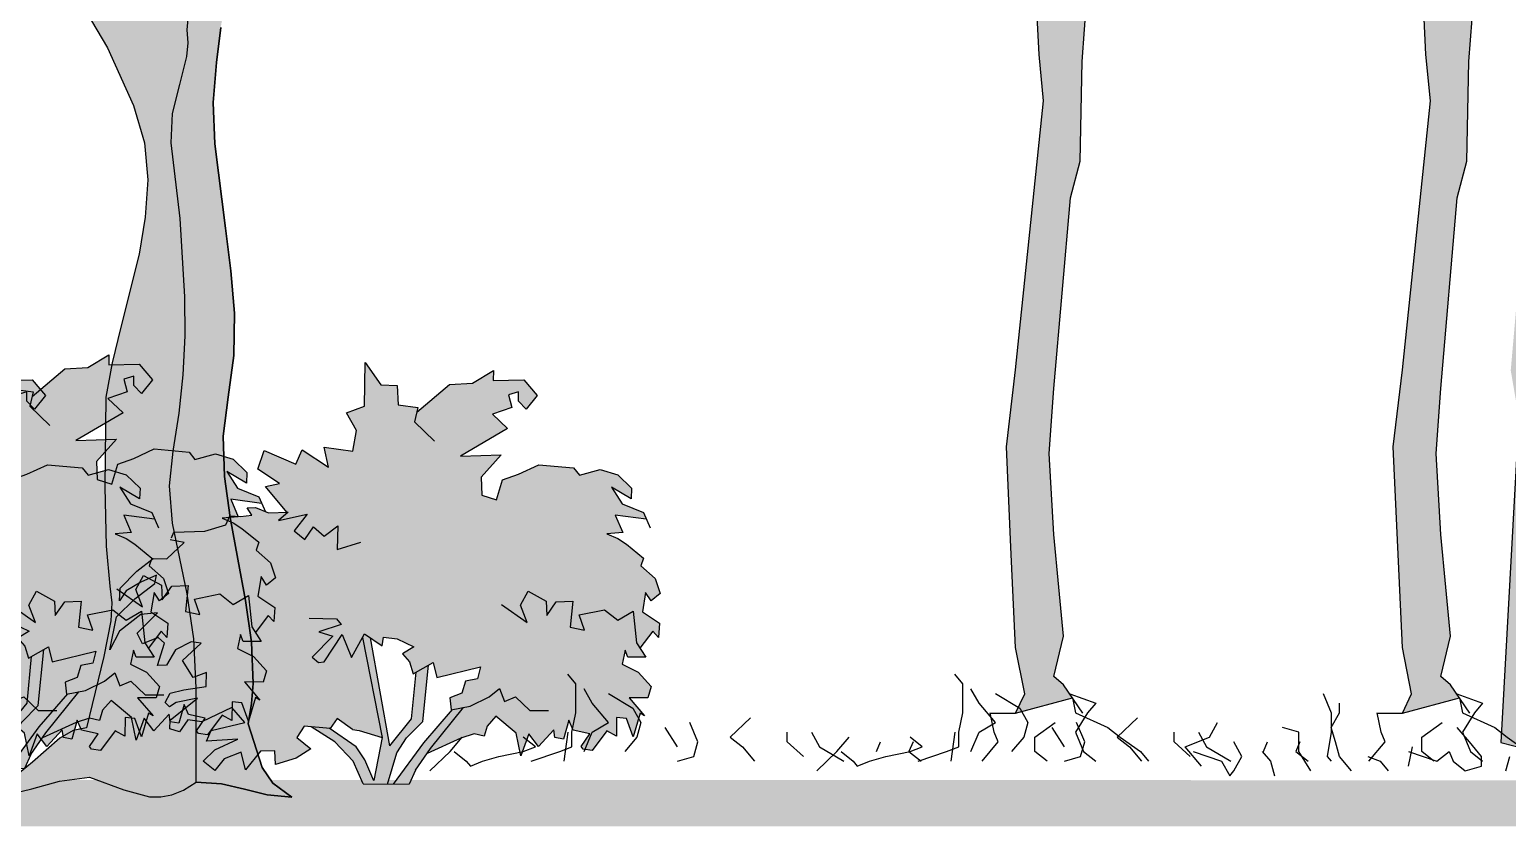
# Model space of a CAD drawing. Header units: millimetres. Extents: x 2403 to 72627, y 1744 to 50777.
# Drawn here: x 38602 to 50455, y 27714 to 34108 of the extents above; entities that cross this region are included whole.
import ezdxf

# ---------------------------------------------------------------- set-up
doc = ezdxf.new("R2010")
doc.units = ezdxf.units.MM
doc.layers.add('dwgmodels.com', color=250, linetype='Continuous')

# ---------------------------------------------------------------- blocks, each defined once
blk = doc.blocks.new('Tree_front_3')
h = blk.add_hatch(color=256)
h.dxf.hatch_style = 1
h.set_gradient(color1=(51, 51, 51), one_color=1, tint=1, name='CYLINDER')
h.paths.add_polyline_path([(0.40725, 0.11867), (0.40035, 0.12891), (0.39692, 0.13179), (0.40448, 0.19512), (0.40276, 0.2124), (0.40689, 0.24196), (0.40518, 0.27076), (0.40689, 0.2938), (0.4086, 0.31252), (0.41203, 0.32548), (0.40689, 0.34996), (0.4086, 0.373), (0.4086, 0.39604), (0.41032, 0.42484), (0.4206, 0.44068), (0.42918, 0.45508), (0.43432, 0.46804), (0.43998, 0.47792), (0.43775, 0.47956), (0.42416, 0.47813), (0.41772, 0.45377), (0.41446, 0.46609), (0.41446, 0.44145), (0.40957, 0.44008), (0.40794, 0.42365), (0.39979, 0.42092), (0.39979, 0.43187), (0.40305, 0.45377), (0.40468, 0.46335), (0.40794, 0.48252), (0.4112, 0.4921), (0.41283, 0.50579), (0.41467, 0.53355), (0.41446, 0.53454), (0.4112, 0.55508), (0.42424, 0.59067), (0.416, 0.57266), (0.41772, 0.58109), (0.41446, 0.60299), (0.40468, 0.61257), (0.40468, 0.60299), (0.40305, 0.57835), (0.40468, 0.56192), (0.3949, 0.5674), (0.39164, 0.55918), (0.38512, 0.5496), (0.38838, 0.53317), (0.3949, 0.51675), (0.3949, 0.50169), (0.39327, 0.48937), (0.38838, 0.50169), (0.38186, 0.52907), (0.38023, 0.54413), (0.37535, 0.55371), (0.37209, 0.54139), (0.37535, 0.53317), (0.38186, 0.52633), (0.37861, 0.51811), (0.38023, 0.4921), (0.38186, 0.47978), (0.38838, 0.45788), (0.39191, 0.44601), (0.39863, 0.45729), (0.39816, 0.45514), (0.39327, 0.44419), (0.39001, 0.42776), (0.39164, 0.42092), (0.38838, 0.42365), (0.38838, 0.42502), (0.38241, 0.43004), (0.37861, 0.42365), (0.38349, 0.41407), (0.39001, 0.38532), (0.39164, 0.35247), (0.39327, 0.33604), (0.39327, 0.30044), (0.39001, 0.27306), (0.39164, 0.23747), (0.38331, 0.1421), (0.38612, 0.1257), (0.37974, 0.0101), (0.39756, 0.00558), (0.40405, 0.07176)])
h = blk.add_hatch(color=256)
h.dxf.hatch_style = 1
h.set_gradient(color1=(51, 51, 51), one_color=1, tint=1, name='CYLINDER')
h.paths.add_polyline_path([(0.2306, 0.21632), (0.2313, 0.25164), (0.23301, 0.27468), (0.23301, 0.29772), (0.23473, 0.32652), (0.24501, 0.34236), (0.25358, 0.35676), (0.25873, 0.36972), (0.26439, 0.37959), (0.26216, 0.38124), (0.24857, 0.37981), (0.24213, 0.35545), (0.23887, 0.36777), (0.23724, 0.3883), (0.24539, 0.40473), (0.23887, 0.43622), (0.23561, 0.45675), (0.24865, 0.49235), (0.24041, 0.47434), (0.24213, 0.48276), (0.24005, 0.49676), (0.22438, 0.36518), (0.22257, 0.35682), (0.21768, 0.34587), (0.21442, 0.32944), (0.21605, 0.32259), (0.21279, 0.32533), (0.21279, 0.3267), (0.20953, 0.32944), (0.20682, 0.33172), (0.20301, 0.32533), (0.2079, 0.31575), (0.21442, 0.287), (0.21605, 0.25414), (0.21768, 0.23772), (0.20771, 0.14234), (0.20446, 0.11496), (0.20609, 0.07937), (0.20771, 0.04378), (0.21097, 0.02735), (0.20771, 0.0205), (0.22793, 0.02593), (0.22476, 0.03058), (0.22133, 0.03346), (0.22476, 0.04786), (0.22305, 0.06514), (0.22133, 0.08386), (0.21962, 0.11266), (0.22133, 0.1357), (0.22717, 0.20336)])
for p, q in [((0.21605, 0.25414), (0.21442, 0.287)), ((0.2313, 0.25164), (0.23301, 0.27468)), ((0.21768, 0.23772), (0.21605, 0.25414)), ((0.2306, 0.21632), (0.2313, 0.25164)), ((0.20771, 0.14234), (0.21768, 0.23772)), ((0.22717, 0.20336), (0.2306, 0.21632)), ((0.22133, 0.1357), (0.22717, 0.20336)), ((0.20446, 0.11496), (0.20771, 0.14234)), ((0.21962, 0.11266), (0.22133, 0.1357)), ((0.38612, 0.1257), (0.37974, 0.0101)), ((0.20609, 0.07937), (0.20446, 0.11496)), ((0.22133, 0.08386), (0.21962, 0.11266)), ((0.22305, 0.06514), (0.22133, 0.08386)), ((0.20771, 0.04378), (0.20609, 0.07937)), ((0.22476, 0.04786), (0.22305, 0.06514)), ((0.22133, 0.03346), (0.22476, 0.04786)), ((0.21097, 0.02735), (0.20771, 0.04378)), ((0.05184, 0.03086), (0.04896, 0.03429)), ((0.22476, 0.03058), (0.22133, 0.03346)), ((0.05184, 0.02057), (0.05184, 0.03086)), ((0.0576, 0.024), (0.05472, 0.02914)), ((0.06336, 0.02743), (0.072, 0.02229)), ((0.20771, 0.0205), (0.21097, 0.02735)), ((0.23162, 0.0205), (0.22476, 0.03058)), ((0.22697, 0.0273), (0.23616, 0.024)), ((0.31679, 0.02743), (0.31967, 0.02057)), ((0.06336, 0.01714), (0.0576, 0.024)), ((0.072, 0.02229), (0.07488, 0.01714)), ((0.20771, 0.0205), (0.22791, 0.02592)), ((0.22791, 0.02592), (0.22896, 0.02057)), ((0.23616, 0.024), (0.23328, 0.02057)), ((0.32255, 0.02057), (0.32255, 0.024)), ((0.0504, 0.01371), (0.05184, 0.02057)), ((0.0576, 0.01371), (0.06336, 0.01714)), ((0.07488, 0.01714), (0.07344, 0.012)), ((0.09504, 0.01029), (0.09216, 0.01714)), ((0.11376, 0.01886), (0.10656, 0.012)), ((0.20016, 0.01371), (0.19872, 0.02057)), ((0.19891, 0.0205), (0.20771, 0.0205)), ((0.21456, 0.012), (0.22176, 0.01714)), ((0.22896, 0.02057), (0.24048, 0.01543)), ((0.23328, 0.02057), (0.22896, 0.01371)), ((0.27648, 0.012), (0.27936, 0.01714)), ((0.31967, 0.01543), (0.32255, 0.02057)), ((0.31967, 0.02057), (0.31967, 0.01371)), ((0.0072, 0.00686), (0.01152, 0.012)), ((0.03744, 0.00857), (0.03312, 0.012)), ((0.04896, 0.01371), (0.04752, 0.00343)), ((0.0504, 0.00857), (0.0504, 0.01371)), ((0.05472, 0.00686), (0.0576, 0.01371)), ((0.07344, 0.012), (0.06912, 0.00686)), ((0.08784, 0.00857), (0.08352, 0.01543)), ((0.10656, 0.012), (0.11088, 0.00857)), ((0.12672, 0.01029), (0.12672, 0.01371)), ((0.13536, 0.01371), (0.13824, 0.00857)), ((0.2016, 0.01029), (0.20016, 0.01371)), ((0.21456, 0.00686), (0.21456, 0.012)), ((0.22896, 0.01371), (0.23184, 0.00686)), ((0.24048, 0.01543), (0.2448, 0.012)), ((0.2448, 0.012), (0.252, 0.00686)), ((0.26784, 0.00857), (0.27648, 0.012)), ((0.30816, 0.01371), (0.3024, 0.01543)), ((0.30816, 0.00686), (0.30816, 0.01371)), ((0.31967, 0.01371), (0.31824, 0.00514)), ((0.32111, 0.01029), (0.31967, 0.01543)), ((0.36575, 0.01371), (0.36431, 0.01543)), ((0.36863, 0.01029), (0.36575, 0.01371)), ((0, 0), (0.0072, 0.00686)), ((0.00864, 0.00686), (0.01296, 0.00343)), ((0.02448, 0.00514), (0.03312, 0.00686)), ((0.03312, 0.00686), (0.03744, 0.00857)), ((0.036, 0.00343), (0.04608, 0.00686)), ((0.04608, 0.00686), (0.0504, 0.00857)), ((0.0936, 0.00514), (0.09504, 0.01029)), ((0.11088, 0.00857), (0.1152, 0.00343)), ((0.13248, 0.00514), (0.12672, 0.01029)), ((0.13824, 0.00857), (0.14688, 0.00343)), ((0.1584, 0.00686), (0.15984, 0.01029)), ((0.17136, 0.01029), (0.16992, 0.00686)), ((0.16992, 0.00686), (0.17424, 0.00343)), ((0.19584, 0.00343), (0.2016, 0.01029)), ((0.21888, 0.00343), (0.21456, 0.00686)), ((0.23184, 0.00686), (0.23616, 0.00343)), ((0.252, 0.00686), (0.25488, 0.00343)), ((0.2736, 0.00171), (0.26784, 0.00857)), ((0.27072, 0.00686), (0.2808, 0.00343)), ((0.288, 0.00514), (0.28512, 0.01029)), ((0.2952, 0.00686), (0.29808, 0.00343)), ((0.31248, 0), (0.30816, 0.00686)), ((0.32255, 0.00514), (0.32111, 0.01029)), ((0.34703, 0.00171), (0.34847, 0.00857)), ((0.34703, 0.00686), (0.35711, 0.00343)), ((0.35711, 0.00343), (0.36143, 0.00686)), ((0.36143, 0.00686), (0.36287, 0.00343)), ((0.37295, 0.00514), (0.36863, 0.01029)), ((0.37974, 0.0101), (0.39756, 0.00558)), ((0.01296, 0.00343), (0.0144, 0.00171)), ((0.0144, 0.00171), (0.01872, 0.00343)), ((0.01872, 0.00343), (0.02448, 0.00514)), ((0.08784, 0.00343), (0.0936, 0.00514)), ((0.23616, 0.00343), (0.23616, 0.00343)), ((0.2808, 0.00343), (0.28368, -0.00171)), ((0.28368, -0.00171), (0.28512, 0)), ((0.28512, 0), (0.288, 0.00514)), ((0.29808, 0.00343), (0.29952, -0.00171)), ((0.31824, 0.00514), (0.31967, 0.00343)), ((0.32687, 0), (0.32255, 0.00514)), ((0.33263, 0.00514), (0.33695, 0.00343)), ((0.33695, 0.00343), (0.33983, 0)), ((0.36287, 0.00343), (0.36719, 0)), ((0.36719, 0), (0.37295, 0.00171)), ((0.37295, 0.00171), (0.37295, 0.00514)), ((0.38159, 0), (0.38303, 0.00514))]:
    blk.add_line(p, q)
blk = doc.blocks.new('K15-1')
h = blk.add_hatch(color=256)
h.dxf.hatch_style = 1
h.set_gradient(color1=(127, 95, 63), one_color=1, tint=1, name='INVHEMISPHERICAL')
h.paths.add_polyline_path([(100.2, 1003.8), (97.8, 1067.4), (102.6, 1129.2), (109.2, 1182.6), (118.2, 1231.2), (127.8, 1254), (142.8, 1274.4), (164.4, 1293.6), (193.2, 1310.4), (292.8, 1353.6), (351.6, 1372.2), (377.4, 1377), (399, 1377), (425.4, 1374.6), (437.4, 1375.8), (449.4, 1379.4), (480.6, 1396.8), (529.8, 1431.6), (513.6, 1444.8), (481.2, 1419.6), (445.2, 1398), (430.2, 1393.2), (420.6, 1395.6), (417, 1405.8), (422.4, 1426.2), (454.8, 1446), (492, 1464), (477, 1479), (460.8, 1468.2), (438.6, 1456.8), (415.8, 1443), (396.6, 1423.2), (387, 1410.6), (364.2, 1397.4), (288.6, 1366.2), (192, 1328.4), (95.4, 1281), (82.8, 1263), (69.6, 1233.6), (60, 1202.4), (57.6, 1179), (59.4, 1159.2), (57, 1138.2), (46.2, 1095), (35.4, 1050.6), (33, 1005.6), (46.8, 889.2), (54, 768.6), (54.6, 708.6), (51.6, 648.6), (45.6, 589.8), (36, 531.6), (30.6, 478.2), (35.4, 420.6), (57.6, 312), (67.8, 243), (71.4, 167.4), (71.4, 22.2), (110.4, 19.8), (145.8, 11.4), (180.6, 3), (218.4, -0.6), (189.6, 21), (172.8, 45), (151.2, 112.2), (156.6, 143.4), (159, 174), (156.6, 237.6), (147.6, 301.8), (135.6, 365.4), (123.6, 429.6), (115.2, 492.6), (112.8, 554.4), (120.6, 614.4), (129.6, 678.6), (130.2, 743.4), (124.8, 808.8), (116.4, 874.2)])
h.paths.add_polyline_path([(108, 1404), (133.2, 1436.4), (154.8, 1471.8), (180, 1505.4), (196.2, 1519.8), (216, 1531.2), (234, 1540.8), (252, 1553.4), (291, 1582.8), (333, 1605.6), (355.2, 1610.4), (377.4, 1608), (361.8, 1628.4), (358.2, 1650.6), (364.2, 1674.6), (375.6, 1699.2), (408, 1751.4), (423.6, 1776.6), (433.2, 1801.2), (436.8, 1827.6), (444.6, 1854), (463.8, 1906.8), (469.2, 1933.2), (467.4, 1959.6), (456, 1986), (445.8, 1999.2), (431.4, 2012.4), (445.8, 1990.8), (451.8, 1965.6), (451.2, 1937.4), (445.2, 1908), (425.4, 1849.2), (404.4, 1800.6), (368.4, 1734), (344.4, 1698.6), (316.2, 1663.8), (286.2, 1631.4), (253.8, 1602.6), (220.2, 1578.6), (185.4, 1561.8), (135, 1536), (107.4, 1521.6), (85.2, 1515.6), (92.4, 1563.6), (110.4, 1621.8), (163.2, 1744.8), (145.8, 1761.6), (141, 1762.2), (136.2, 1758), (123, 1731), (121.7, 1729.4), (85.8, 1667.4), (55.2, 1597.2), (31.2, 1538.4), (21.6, 1519.8), (13.8, 1510.2), (-11.4, 1519.2), (-34.8, 1534.8), (-57, 1555.8), (-78, 1580.4), (-119.4, 1634.4), (-160.1, 1682.6), (-210.6, 1693.8), (-278.4, 1696.2), (-307.8, 1693.8), (-331.2, 1688.4), (-309.6, 1691.4), (-285.6, 1687.8), (-259.2, 1679.4), (-233.4, 1666.8), (-187.2, 1634.4), (-170.4, 1617), (-159.6, 1599.6), (-150.6, 1586.4), (-138, 1573.2), (-103.8, 1549.2), (-70.2, 1524.6), (-57, 1512), (-48.6, 1498.2), (-1.2, 1406.4), (-6.6, 1313.4), (-9, 1265.4), (-7.2, 1218.6), (-42, 1234.8), (-73.8, 1257), (-102.6, 1284), (-131.4, 1314.6), (-191.4, 1380.6), (-226.2, 1413), (-262.5, 1440.2), (-257.6, 1433.1), (-256.8, 1432.2), (-250.8, 1417.8), (-245.7, 1403.8), (-236, 1384), (-172.2, 1314), (-114, 1234.8), (-64.8, 1151.4), (-24.6, 1062.6), (-7.8, 1005.6), (-3, 948.6), (-6.6, 891), (-16.2, 834), (-44.4, 721.8), (-57.6, 667.2), (-67.2, 614.4), (-69, 476.4), (-66.6, 385.2), (-61.2, 324), (-58.2, 298.2), (-59.4, 270.6), (-70.2, 215.4), (-97.2, 106.2), (-117.6, 102), (-138, 90), (-180, 53.4), (-223.8, 17.4), (-255.8, 1), (-223.8, 1.8), (-181.2, 12), (-138.6, 24), (-92.4, 30), (-39.6, 10.8), (0, 0), (17.4, 0), (34.2, 3), (52.2, 10.2), (71.4, 22.2), (71.4, 167.4), (67.8, 243), (57.6, 312), (35.4, 420.6), (30.6, 478.2), (36, 531.6), (45.6, 589.8), (51.6, 648.6), (54.6, 708.6), (54, 768.6), (46.8, 889.2), (33, 1005.6), (35.4, 1050.6), (46.2, 1095), (57, 1138.2), (59.4, 1159.2), (57.6, 1179), (60, 1202.4), (69.6, 1233.6), (82.8, 1263), (95.4, 1281), (192, 1328.4), (288.6, 1366.2), (364.2, 1397.4), (387, 1410.6), (396.6, 1423.2), (327.6, 1394.4), (255, 1366.8), (112.2, 1315.8), (115.8, 1329.6), (115.8, 1341.6), (109.8, 1362), (104.4, 1380.6)])
h.paths.add_polyline_path([(669, 2031), (717, 2037), (766.8, 2038.2), (865.9, 2038.8), (864.1, 2042.3), (854.4, 2057.4), (766.2, 2058.6), (718.8, 2056.8), (669.6, 2050.8), (741.6, 2119.2), (783.6, 2153.4), (821.6, 2176.6), (816.7, 2181.9), (805.2, 2193), (747, 2148), (695.4, 2101.8), (642, 2061), (611.4, 2044.8), (577.2, 2031.6), (568.2, 2045.4), (565.2, 2058), (567, 2071.2), (573, 2083.8), (591.6, 2112.6), (612, 2146.8), (616.8, 2175), (630.6, 2199.6), (651.6, 2222.4), (676.2, 2242.2), (732.6, 2275.8), (783.6, 2299.8), (777.7, 2311.9), (774, 2317.8), (773.5, 2320.6), (772.8, 2322), (767.4, 2346), (751.2, 2342.4), (744, 2333.4), (737.4, 2321.4), (725.4, 2308.8), (661.2, 2272.2), (624.6, 2250), (600.6, 2227.8), (589.2, 2233.8), (586.2, 2247.6), (591, 2268), (600.6, 2291.4), (625.8, 2338.2), (645, 2367), (741, 2487.6), (828.7, 2603.4), (819, 2601), (816.4, 2602.2), (813.6, 2602.2), (805.2, 2608.8), (798, 2617.8), (723.6, 2512.2), (663, 2430.6), (616.2, 2374.2), (610.2, 2431.2), (620.4, 2495.4), (608.2, 2485.6), (603, 2481), (592.5, 2473), (574.8, 2458.8), (576, 2374.2), (572.4, 2334.6), (562.2, 2293.2), (547.2, 2220), (544.2, 2178), (546.6, 2143.2), (521.4, 2076.6), (508.2, 2040.6), (492.6, 2004.6), (472.8, 2062.8), (466.8, 2095.2), (469.8, 2120.4), (461.4, 2199), (461.4, 2280), (486, 2344.2), (495.6, 2377.8), (499.8, 2411.4), (497.5, 2410.8), (478.8, 2404.2), (467.1, 2402.5), (460.2, 2400.6), (457.2, 2369.4), (450, 2341.2), (431.4, 2281.8), (427.8, 2246.4), (428.4, 2207.4), (428.4, 2169), (420, 2135.4), (375.6, 2188.8), (334.8, 2251.8), (298.8, 2319), (267.6, 2385), (265.2, 2355.6), (264.3, 2351.5), (263.4, 2340.6), (260.3, 2329.7), (276.6, 2308.2), (300, 2268), (357.6, 2161.2), (431.4, 2012.4), (445.8, 1999.2), (456, 1986), (467.4, 1959.6), (469.2, 1933.2), (463.8, 1906.8), (444.6, 1854), (436.8, 1827.6), (433.2, 1801.2), (423.6, 1776.6), (408, 1751.4), (375.6, 1699.2), (364.2, 1674.6), (358.2, 1650.6), (361.8, 1628.4), (377.4, 1608), (415.2, 1600.2), (454.2, 1579.8), (488.4, 1552.2), (511.5, 1524.3), (530.5, 1540.4), (541.8, 1550.4), (496.2, 1587.6), (468, 1605.6), (439.2, 1619.4), (465, 1616.4), (490.2, 1616.4), (539.4, 1623), (587.4, 1632), (634.2, 1634.4), (635.9, 1636.1), (643.2, 1644), (651, 1650.4), (662.4, 1661.4), (633, 1665), (603.6, 1663.8), (543.6, 1654.8), (512.4, 1650), (478.8, 1648.2), (443.4, 1650.6), (404.4, 1658.4), (405.6, 1680.6), (414, 1705.2), (435, 1746.6), (476.4, 1810.8), (523.8, 1862.4), (603, 1865.4), (643.8, 1856.4), (666, 1845), (688.8, 1827.6), (711, 1806), (727.2, 1782.6), (738, 1755.6), (742.8, 1723.8), (770.4, 1743), (735, 1816.2), (733.2, 1825.8), (728.4, 1833), (715.2, 1845), (707.4, 1857), (709.2, 1864.8), (715.8, 1873.8), (748.2, 1878.6), (781.2, 1888.8), (815.4, 1899), (852, 1903.8), (844.6, 1916.6), (837, 1929), (835.6, 1932.3), (829.2, 1943.4), (769.2, 1932.6), (723, 1919.4), (692.4, 1914.6), (651, 1912.8), (516, 1920), (530.4, 1945.2), (546.6, 1966.2), (582.6, 1998), (603, 2010), (624, 2019)])
h.paths.add_polyline_path([(-307.2, 1877.4), (-325.2, 1916.4), (-334.2, 1947), (-333.6, 1972.2), (-324, 1995), (-307.2, 2017.8), (-283.2, 2044.2), (-288.6, 2064.3), (-289.8, 2067.6), (-291.8, 2076.3), (-292.2, 2077.8), (-348, 2020.8), (-360.6, 2002.8), (-366.6, 1986.6), (-364.2, 1947.6), (-359.4, 1875.6), (-390, 1878.6), (-421.2, 1887), (-483.6, 1912.2), (-545.4, 1937.4), (-576, 1945.8), (-606.6, 1948.8), (-608.3, 1948.2), (-609.6, 1946.4), (-626.4, 1942.8), (-635.4, 1942.7), (-639.6, 1942.2), (-691.2, 1941), (-690.8, 1941), (-673.2, 1940.4), (-660.8, 1938.7), (-635.4, 1936.8), (-619.7, 1933.1), (-607.2, 1931.4), (-598.8, 1928.2), (-594.6, 1927.2), (-590.2, 1924.9), (-579, 1920.6), (-570.4, 1914.5), (-569.1, 1913.9), (-567, 1910.9), (-562.3, 1905), (-560.4, 1896.6), (-530.4, 1892.4), (-491.4, 1880.4), (-446.4, 1862.4), (-401.4, 1840.2), (-358.8, 1815.6), (-323.4, 1789.2), (-299.4, 1763.4), (-292.8, 1751.4), (-290.4, 1739.4), (-292.2, 1731), (-300.6, 1722.6), (-332.4, 1708.8), (-378.6, 1697.4), (-432, 1689), (-534.6, 1678.2), (-584.4, 1675.8), (-583.6, 1674.8), (-569.4, 1658.4), (-449.4, 1666.2), (-331.2, 1688.4), (-307.8, 1693.8), (-278.4, 1696.2), (-210.6, 1693.8), (-160.1, 1682.6), (-161.4, 1684.2), (-141.6, 1678.2), (-127.9, 1669.6), (-125.8, 1668.5), (-124.6, 1666.9), (-113.4, 1653.6), (-133.2, 1681.8), (-150.6, 1708.2), (-153.6, 1730.4), (-148.2, 1755), (-130.8, 1800), (-113.4, 1828.8), (-87.6, 1857), (-21, 1915.8), (14.4, 1947.6), (46.8, 1981.2), (73.2, 2017.2), (83.4, 2036.4), (90.6, 2056.8), (81, 2055), (75.6, 2052.6), (57.6, 2038.8), (39.6, 2020.2), (35, 2015.2), (25.2, 2004), (20.3, 1999.4), (9, 1987.2), (6.6, 1986.5), (4.8, 1984.8), (-7.2, 1966.8), (-27, 1944.6), (-76.8, 1897.8), (-128.4, 1857), (-150.6, 1843.2), (-168, 1834.8), (-180.6, 1863), (-192, 1900.2), (-196.8, 1936.8), (-195.6, 1952.4), (-191.4, 1963.8), (-196, 1967.9), (-196.2, 1968), (-202.2, 1973.4), (-207.6, 1978.2), (-223.9, 1990.2), (-225.6, 1991.2), (-231, 1956), (-236.4, 1934.4), (-234, 1918.2), (-226.2, 1893), (-184.8, 1796.4), (-196.2, 1742.4), (-202.8, 1728.6), (-209.4, 1723.2), (-216, 1725), (-223.8, 1732.2), (-239.4, 1762.8)])
h.paths.add_polyline_path([(207.7, 1840.3), (226.2, 1879.8), (240, 1911.1), (248.4, 1930.2), (262.2, 1969.8), (271.8, 2032.8), (276.6, 2101.2), (274.2, 2169.6), (269.4, 2202), (262.2, 2232), (250.2, 2250.6), (245.4, 2265), (244.2, 2310.6), (241.6, 2311.1), (232.8, 2309.4), (207, 2323.7), (199.8, 2296.8), (230.7, 2276.5), (234.6, 2274), (229.4, 2270.1), (228.6, 2268.9), (223.5, 2267.5), (220.2, 2266.2), (217.8, 2265.9), (216.6, 2265.6), (210.4, 2265.1), (193.4, 2263.3), (213, 2251.2), (227.4, 2235), (237.6, 2215.2), (243.6, 2193), (249.6, 2146.2), (252.1, 2098.1), (251.9, 2098.6), (248.4, 2052), (239.4, 2005.2), (227.4, 1960.8), (212.4, 1921.2), (195.6, 1887.6), (176.4, 1862.4), (157.2, 1846.2), (137.4, 1840.8), (127.8, 1877.4), (124.8, 1926.6), (131.4, 1973.4), (138, 1990.8), (148.2, 2001.6), (140.3, 2012.4), (124.1, 2032.1), (111.6, 2017.2), (102, 2000.4), (91.8, 1962.6), (90.6, 1921.8), (94.8, 1879.2), (112.8, 1797), (120, 1761.6), (122.9, 1731.5), (123.8, 1732.6), (136.2, 1758), (141, 1762.2), (145.8, 1761.6), (162.6, 1745.4)])
at = {"linetype": 'Continuous'}
for points in [[(151.2, 112.2), (156.6, 143.4), (159, 174), (156.6, 237.6), (147.6, 301.8), (135.6, 365.4), (123.6, 429.6), (115.2, 492.6), (112.8, 554.4), (120.6, 614.4), (129.6, 678.6), (130.2, 743.4), (124.8, 808.8), (116.4, 874.2), (100.2, 1003.8), (97.8, 1067.4), (102.6, 1129.2), (109.2, 1182.6)], [(-240, 1388.4), (-172.2, 1314), (-114, 1234.8), (-64.8, 1151.4), (-24.6, 1062.6), (-7.8, 1005.6), (-3, 948.6), (-6.6, 891), (-16.2, 834), (-44.4, 721.8), (-57.6, 667.2), (-67.2, 614.4), (-69, 476.4), (-66.6, 385.2), (-61.2, 324), (-58.2, 298.2), (-59.4, 270.6), (-70.2, 215.4), (-97.2, 106.2), (-117.6, 102), (-138, 90), (-180, 53.4), (-223.8, 17.4)], [(-223.8, 1.8), (-181.2, 12), (-138.6, 24), (-92.4, 30), (-39.6, 10.8), (0, 0), (17.4, 0), (34.2, 3), (52.2, 10.2), (71.4, 22.2), (110.4, 19.8), (145.8, 11.4), (180.6, 3), (218.4, -0.6), (189.6, 21), (172.8, 45), (151.2, 112.2)], [(71.4, 22.2), (71.4, 167.4), (67.8, 243), (57.6, 312), (35.4, 420.6), (30.6, 478.2), (36, 531.6), (45.6, 589.8), (51.6, 648.6), (54.6, 708.6), (54, 768.6), (46.8, 889.2), (33, 1005.6), (35.4, 1050.6), (46.2, 1095), (57, 1138.2), (59.4, 1159.2), (57.6, 1179), (60, 1202.4)], [(109.2, 1182.6), (102.6, 1129.2), (97.8, 1067.4), (100.2, 1003.8), (116.4, 874.2), (124.8, 808.8), (130.2, 743.4), (129.6, 678.6), (120.6, 614.4), (112.8, 554.4), (115.2, 492.6), (123.6, 429.6), (135.6, 365.4), (147.6, 301.8), (156.6, 237.6), (159, 174), (156.6, 143.4), (151.2, 112.2), (172.8, 45), (189.6, 21), (218.4, -0.6), (180.6, 3), (145.8, 11.4), (110.4, 19.8), (71.4, 22.2)]]:
    blk.add_lwpolyline(points, dxfattribs=at)
blk = doc.blocks.new('Bush 2 Elev_122')
h = blk.add_hatch(color=256)
h.dxf.hatch_style = 1
h.set_gradient(color1=(0, 127, 31), one_color=1, tint=1, name='SPHERICAL')
h.paths.add_polyline_path([(472.4, 1477.1), (469.1, 1569.2), (570.8, 1681.8), (363.7, 1674.5), (603.5, 1816.1), (527.2, 1888.8), (625.2, 1921.5), (607.1, 1986.8), (657.9, 2001.4), (657.9, 1954.2), (697.9, 1914.2), (752.4, 1983.2), (684.8, 2063.1), (530.8, 2059.5), (532.1, 2109.1), (425.5, 2045), (308.1, 2038), (142.2, 1898.3), (147.5, 1922.3), (47.8, 1936), (42.4, 2033.8), (-40.3, 2036.9), (-119.3, 2150.3), (-123, 1928.1), (-212.9, 1895.7), (-162.7, 1805.7), (-181, 1699.9), (-326.3, 1721.7), (-304.5, 1620), (-438.9, 1707.3), (-470.3, 1634.1), (-631.4, 1703.6), (-664.1, 1609.1), (-553, 1536.8), (-624.1, 1522), (-516.8, 1391), (-509.1, 1391.3), (-513.8, 1387.3), (-516.8, 1391), (-609.6, 1387.6), (-674.9, 1414.4), (-717.3, 1412.3), (-693.2, 1375.6), (-751.3, 1369.4), (-805.7, 1373.1), (-825.1, 1326.5), (-931.8, 1295.1), (-1089.8, 1289.8), (-1105.1, 1250.9), (-1036.4, 1236.5), (-1125.4, 1155.1), (-1194.4, 1155.9), (-1276, 1091.6), (-1361.8, 1006.3), (-1365.1, 940.9), (-1331.6, 991.9), (-1256.1, 1035.6), (-1176.6, 1071.2), (-1186, 1029.3), (-1287.5, 951.9), (-1380.7, 860.8), (-1413.1, 692.4), (-1365.1, 788.3), (-1256.1, 871.9), (-1172.4, 879.7), (-1274.3, 777.4), (-1248.8, 723), (-1168.9, 755.6), (-1136.2, 726.6), (-1172.4, 612.9), (-1126.4, 615), (-1080.3, 693.3), (-1001.9, 733.8), (-951, 726.6), (-1045.8, 639), (-991.4, 553.2), (-923.4, 578.3), (-926, 506.1), (-1038.2, 490.5), (-1107.2, 472.4), (-1132.6, 425.1), (-1111.2, 404.1), (-1078.1, 425.1), (-969.4, 447.5), (-1108.6, 335.6), (-1109.7, 292.7), (-1060, 276.2), (-1018.6, 337.7), (-946.4, 328.3), (-794.8, 399.7), (-729.5, 323.4), (-900.2, 283.5), (-923.4, 228.9), (-765.4, 239.3), (-881.6, 186), (-940.1, 127.3), (-882, 80.1), (-834.5, 139.9), (-747.6, 174.5), (-725.8, 83.7), (-649.6, 178.2), (-577.1, 179.7), (-573.9, 110.6), (-469.3, 143.1), (-395, 191.2), (-465.1, 248.7), (-428, 305.3), (-297.3, 294.4), (-260.9, 345.2), (-182.6, 288.5), (-148.6, 283.3), (-33, 248.7), (-133.3, 754.9), (-122.9, 773.8), (-33, 712.3), (-26.7, 757.3), (42.4, 747.8), (127.7, 708.4), (69.6, 672.1), (105.2, 631.7), (124, 571), (225.7, 628.5), (243.9, 552.3), (465.4, 606.7), (450.9, 545), (389.2, 534.1), (370.9, 472.7), (310.2, 448.6), (316.5, 388.8), (379.6, 400.4), (211.9, 192.2), (194.8, 167.3), (366.7, 244.6), (433.7, 266.5), (485, 254), (499.6, 306.3), (543.6, 355.5), (647.2, 270.7), (670.2, 155.6), (710.3, 266.3), (760.2, 201.7), (837.5, 287.5), (843.4, 247.7), (886.8, 240.4), (914, 335.6), (936, 285.4), (1020.7, 266.5), (976.8, 201.7), (986.7, 189.1), (1032.2, 182.3), (1106.5, 282.2), (1154.6, 254), (1156.2, 349.2), (1205.9, 344.5), (1240.4, 252.1), (1277.9, 381.2), (1219.2, 450.1), (1314.2, 448.6), (1330.4, 507.2), (1264.5, 579.4), (1183.9, 619.7), (1199.6, 690.3), (1212.2, 655.8), (1304.1, 655), (1274.5, 701.7), (1338.8, 787.1), (1368.1, 756.2), (1373.3, 828.4), (1287.5, 884.9), (1303.2, 984.3), (1331.5, 941.4), (1376.5, 978), (1351.4, 1054.4), (1278.1, 1118.2), (1292.8, 1158.5), (1206.4, 1229.2), (1162, 1257.4), (1106.5, 1280.4), (1187.1, 1287.7), (1149.4, 1376.7), (1306.2, 1356), (1291.7, 1389.2), (1183.9, 1432.6), (1130.6, 1517.9), (1230, 1458.3), (1232.1, 1512.7), (1162.7, 1581), (1072, 1606.9), (968.4, 1578.6), (938.1, 1616.3), (762.3, 1632), (657.9, 1583.7), (578, 1554.7), (546.7, 1453.1)])
h = blk.add_hatch(color=256)
h.dxf.hatch_style = 1
h.set_gradient(color1=(127, 95, 63), one_color=1, tint=1, name='SPHERICAL')
h.paths.add_polyline_path([(211.9, 192.2), (379.6, 400.4), (323.6, 390.1), (178.7, 221.8), (24.2, 11.7), (103.3, 10.8), (136.5, 82.4)])
h.paths.add_polyline_path([(173.1, 329.9), (201.6, 614.9), (140.1, 580.1), (116.7, 343.4), (6.5, 206.4), (-92.4, 752.9), (-122.9, 773.8), (-133.3, 754.9), (-33, 248.7), (-75.6, 29.7), (-120.9, 134.2), (-164.8, 200.1), (-302, 294.8), (-392.1, 302.3), (-272.6, 225.7), (-180.5, 127.4), (-129.2, 13.3), (-5.2, 12), (42, 170.4), (91.3, 245.7)])
blk.add_line((-129.2, 13.3), (103.3, 10.8))
at = {"layer": 'dwgmodels.com', "linetype": 'Continuous'}
for p, q in [((-123, 1928.1), (-119.3, 2150.3)), ((-119.3, 2150.3), (-40.3, 2036.9)), ((425.5, 2045), (532.1, 2109.1)), ((532.1, 2109.1), (530.8, 2059.5)), ((-40.3, 2036.9), (42.4, 2033.8)), ((42.4, 2033.8), (47.8, 1936)), ((142.2, 1898.3), (308.1, 2038)), ((308.1, 2038), (425.5, 2045)), ((530.8, 2059.5), (684.8, 2063.1)), ((684.8, 2063.1), (752.4, 1983.2)), ((657.9, 2001.4), (607.1, 1986.8)), ((607.1, 1986.8), (625.2, 1921.5)), ((657.9, 1954.2), (657.9, 2001.4)), ((697.9, 1914.2), (657.9, 1954.2)), ((752.4, 1983.2), (697.9, 1914.2)), ((-212.9, 1895.7), (-123, 1928.1)), ((-162.7, 1805.7), (-212.9, 1895.7)), ((47.8, 1936), (147.5, 1922.3)), ((147.5, 1922.3), (131.3, 1848.8)), ((625.2, 1921.5), (527.2, 1888.8)), ((527.2, 1888.8), (603.5, 1816.1)), ((-181, 1699.9), (-162.7, 1805.7)), ((131.3, 1848.8), (233, 1750.8)), ((603.5, 1816.1), (363.7, 1674.5)), ((-664.1, 1609.1), (-631.4, 1703.6)), ((-631.4, 1703.6), (-470.3, 1634.1)), ((-470.3, 1634.1), (-438.9, 1707.3)), ((-438.9, 1707.3), (-304.5, 1620)), ((-304.5, 1620), (-326.3, 1721.7)), ((-326.3, 1721.7), (-181, 1699.9)), ((363.7, 1674.5), (570.8, 1681.8)), ((570.8, 1681.8), (469.1, 1569.2)), ((-553, 1536.8), (-664.1, 1609.1)), ((578, 1554.7), (657.9, 1583.7)), ((657.9, 1583.7), (762.3, 1632)), ((762.3, 1632), (938.1, 1616.3)), ((938.1, 1616.3), (968.4, 1578.6)), ((968.4, 1578.6), (1072, 1606.9)), ((1072, 1606.9), (1162.7, 1581)), ((1162.7, 1581), (1232.1, 1512.7)), ((-624.1, 1522), (-553, 1536.8)), ((-516.8, 1391), (-624.1, 1522)), ((469.1, 1569.2), (472.4, 1477.1)), ((546.7, 1453.1), (578, 1554.7)), ((1230, 1458.3), (1130.6, 1517.9)), ((1130.6, 1517.9), (1183.9, 1432.6)), ((1232.1, 1512.7), (1230, 1458.3)), ((472.4, 1477.1), (546.7, 1453.1)), ((1183.9, 1432.6), (1291.7, 1389.2)), ((-825.1, 1326.5), (-805.7, 1373.1)), ((-805.7, 1373.1), (-751.3, 1369.4)), ((-751.3, 1369.4), (-693.2, 1375.6)), ((-717.3, 1412.3), (-674.9, 1414.4)), ((-693.2, 1375.6), (-717.3, 1412.3)), ((-674.9, 1414.4), (-609.6, 1387.6)), ((-609.6, 1387.6), (-509.1, 1391.3)), ((-509.1, 1391.3), (-558.2, 1349.5)), ((-558.2, 1349.5), (-413.5, 1380.3)), ((-413.5, 1380.3), (-478.9, 1296.8)), ((1306.2, 1356), (1149.4, 1376.7)), ((1149.4, 1376.7), (1187.1, 1287.7)), ((1291.7, 1389.2), (1325.3, 1312.4)), ((-1101.3, 1260.5), (-1089.8, 1289.8)), ((-1089.8, 1289.8), (-931.8, 1295.1)), ((-931.8, 1295.1), (-825.1, 1326.5)), ((-478.9, 1296.8), (-424.4, 1253.2)), ((-424.4, 1253.2), (-381.4, 1316)), ((-381.4, 1316), (-327, 1268.9)), ((-327, 1268.9), (-257.3, 1322.2)), ((-257.3, 1322.2), (-260.9, 1202.4)), ((1187.1, 1287.7), (1106.5, 1280.4)), ((1106.5, 1280.4), (1162, 1257.4)), ((-1125.4, 1155.1), (-1036.4, 1236.5)), ((-1036.4, 1236.5), (-1108.6, 1251.6)), ((-260.9, 1202.4), (-141.1, 1238.7)), ((1162, 1257.4), (1206.4, 1229.2)), ((1206.4, 1229.2), (1292.8, 1158.5)), ((-1276, 1091.6), (-1194.4, 1155.9)), ((-1194.4, 1155.9), (-1125.4, 1155.1)), ((1292.8, 1158.5), (1278.1, 1118.2)), ((-1361.8, 1006.3), (-1276, 1091.6)), ((-1176.6, 1071.2), (-1256.1, 1035.6)), ((-1186, 1029.3), (-1176.6, 1071.2)), ((1278.1, 1118.2), (1351.4, 1054.4)), ((1351.4, 1054.4), (1376.5, 978)), ((-1365.1, 940.9), (-1361.8, 1006.3)), ((-1331.6, 991.9), (-1365.1, 940.9)), ((-1256.1, 1035.6), (-1331.6, 991.9)), ((-1287.5, 951.9), (-1186, 1029.3)), ((669.1, 919.4), (706.8, 990.6)), ((706.8, 990.6), (798.9, 940.4)), ((1303.2, 984.3), (1287.5, 884.9)), ((1331.5, 941.4), (1303.2, 984.3)), ((1376.5, 978), (1331.5, 941.4)), ((-1380.7, 860.8), (-1287.5, 951.9)), ((572.9, 922.6), (701.6, 831.6)), ((701.6, 831.6), (669.1, 919.4)), ((798.9, 940.4), (802.2, 867.1)), ((802.2, 867.1), (850.2, 936.2)), ((850.2, 936.2), (933.9, 939.3)), ((933.9, 939.3), (920.8, 807)), ((-1413.1, 692.4), (-1380.7, 860.8)), ((-1256.1, 871.9), (-1365.1, 788.3)), ((-1274.3, 777.4), (-1172.4, 879.7)), ((-1172.4, 879.7), (-1256.1, 871.9)), ((-402.6, 853.7), (-264.6, 850.1)), ((-264.6, 850.1), (-240.1, 821.1)), ((965.3, 870.3), (1095, 896.4)), ((993.5, 792.8), (965.3, 870.3)), ((1095, 896.4), (1162, 843.1)), ((1162, 843.1), (1240.4, 888.1)), ((1240.4, 888.1), (1257.2, 729)), ((1287.5, 884.9), (1373.3, 828.4)), ((1373.3, 828.4), (1368.1, 756.2)), ((-1365.1, 788.3), (-1413.1, 692.4)), ((-1248.8, 723), (-1274.3, 777.4)), ((-1168.9, 755.6), (-1248.8, 723)), ((-1136.2, 726.6), (-1168.9, 755.6)), ((-282.7, 762.9), (-387.7, 655.8)), ((-240.1, 821.1), (-354.2, 784.5)), ((-354.2, 784.5), (-282.7, 762.9)), ((-326.3, 632.2), (-235.5, 770.2)), ((-235.5, 770.2), (-188.3, 653.9)), ((-188.3, 653.9), (-122.9, 773.8)), ((-133.3, 754.9), (-33, 248.7)), ((-122.9, 773.8), (-33, 712.3)), ((6.5, 206.4), (-92.4, 752.9)), ((-33, 712.3), (-26.7, 757.3)), ((-26.7, 757.3), (42.4, 747.8)), ((920.8, 807), (993.5, 792.8)), ((1338.8, 787.1), (1274.5, 701.7)), ((1368.1, 756.2), (1338.8, 787.1)), ((-1172.4, 612.9), (-1136.2, 726.6)), ((-1080.3, 693.3), (-1126.4, 615)), ((-1001.9, 733.8), (-1080.3, 693.3)), ((-1045.8, 639), (-951, 726.6)), ((-951, 726.6), (-1001.9, 733.8)), ((42.4, 747.8), (127.7, 708.4)), ((127.7, 708.4), (69.6, 672.1)), ((1199.6, 690.3), (1183.9, 619.7)), ((1212.2, 655.8), (1199.6, 690.3)), ((1257.2, 729), (1304.1, 655)), ((-1126.4, 615), (-1172.4, 612.9)), ((-991.4, 553.2), (-1045.8, 639)), ((-387.7, 655.8), (-355.4, 628.5)), ((-355.4, 628.5), (-326.3, 632.2)), ((69.6, 672.1), (105.2, 631.7)), ((105.2, 631.7), (124, 571)), ((124, 571), (225.7, 628.5)), ((173.1, 329.9), (201.6, 614.9)), ((225.7, 628.5), (243.9, 552.3)), ((243.9, 552.3), (465.4, 606.7)), ((465.4, 606.7), (450.9, 545)), ((1183.9, 619.7), (1264.5, 579.4)), ((1304.1, 655), (1212.2, 655.8)), ((-923.4, 578.3), (-991.4, 553.2)), ((-926, 506.1), (-923.4, 578.3)), ((116.7, 343.4), (140.1, 580.1)), ((389.2, 534.1), (370.9, 472.7)), ((450.9, 545), (389.2, 534.1)), ((1264.5, 579.4), (1330.4, 507.2)), ((-1132.6, 425.1), (-1107.2, 472.4)), ((-1107.2, 472.4), (-1038.2, 490.5)), ((-1038.2, 490.5), (-926, 506.1)), ((370.9, 472.7), (310.2, 448.6)), ((413.8, 406.7), (509, 454.2)), ((509, 454.2), (562.4, 496.7)), ((562.4, 496.7), (587.5, 430.8)), ((587.5, 430.8), (643, 454.9)), ((643, 454.9), (716, 385.2)), ((1314.2, 448.6), (1219.2, 450.1)), ((1219.2, 450.1), (1298, 357.6)), ((1330.4, 507.2), (1314.2, 448.6)), ((-1111.2, 404.1), (-1132.6, 425.1)), ((-1078.1, 425.1), (-1111.2, 404.1)), ((-1108.6, 335.6), (-969.4, 447.5)), ((-969.4, 447.5), (-1078.1, 425.1)), ((-794.8, 399.7), (-946.4, 328.3)), ((-729.5, 323.4), (-794.8, 399.7)), ((178.7, 221.8), (323.6, 390.1)), ((211.9, 192.2), (379.6, 400.4)), ((310.2, 448.6), (316.5, 388.8)), ((316.5, 388.8), (413.8, 406.7)), ((716, 385.2), (810.5, 385.2)), ((-1109.7, 292.7), (-1108.6, 335.6)), ((-1018.6, 337.7), (-1060, 276.2)), ((-946.4, 328.3), (-1018.6, 337.7)), ((-900.2, 283.5), (-729.5, 323.4)), ((-428, 305.3), (-465.1, 248.7)), ((-297.3, 294.4), (-428, 305.3)), ((-272.6, 225.7), (-392.1, 302.3)), ((-260.9, 345.2), (-297.3, 294.4)), ((-182.6, 288.5), (-260.9, 345.2)), ((6.5, 206.4), (116.7, 343.4)), ((91.3, 245.7), (173.1, 329.9)), ((499.6, 306.3), (485, 254)), ((543.6, 355.5), (499.6, 306.3)), ((647.2, 270.7), (543.6, 355.5)), ((914, 335.6), (886.8, 240.4)), ((936, 285.4), (914, 335.6)), ((1156.2, 349.2), (1154.6, 254)), ((1205.9, 344.5), (1156.2, 349.2)), ((1240.4, 252.1), (1205.9, 344.5)), ((1275, 371.2), (1240.4, 252.1)), ((1298, 357.6), (1275, 371.2)), ((-1060, 276.2), (-1109.7, 292.7)), ((-923.4, 228.9), (-900.2, 283.5)), ((-765.4, 239.3), (-923.4, 228.9)), ((-881.6, 186), (-765.4, 239.3)), ((-465.1, 248.7), (-395, 191.2)), ((-164.8, 200.1), (-302, 294.8)), ((-180.5, 127.4), (-272.6, 225.7)), ((-182.6, 288.5), (-148.6, 283.3)), ((-148.6, 283.3), (-33, 248.7)), ((-33, 248.7), (-75.6, 29.7)), ((42, 170.4), (91.3, 245.7)), ((366.7, 244.6), (194.8, 167.3)), ((433.7, 266.5), (366.7, 244.6)), ((485, 254), (433.7, 266.5)), ((670.2, 155.6), (647.2, 270.7)), ((710.3, 266.3), (670.2, 155.6)), ((760.2, 201.7), (710.3, 266.3)), ((837.5, 287.5), (760.2, 201.7)), ((843.4, 247.7), (837.5, 287.5)), ((886.8, 240.4), (843.4, 247.7)), ((1020.7, 266.5), (936, 285.4)), ((976.8, 201.7), (1020.7, 266.5)), ((1106.5, 282.2), (1032.2, 182.3)), ((1154.6, 254), (1106.5, 282.2)), ((-940.1, 127.3), (-881.6, 186)), ((-747.6, 174.5), (-834.5, 139.9)), ((-725.8, 83.7), (-747.6, 174.5)), ((-649.6, 178.2), (-725.8, 83.7)), ((-577.1, 179.7), (-649.6, 178.2)), ((-573.9, 110.6), (-577.1, 179.7)), ((-395, 191.2), (-469.3, 143.1)), ((-120.9, 134.2), (-164.8, 200.1)), ((-5.2, 12), (42, 170.4)), ((24.2, 11.7), (178.7, 221.8)), ((136.5, 82.4), (211.9, 192.2)), ((986.7, 189.1), (976.8, 201.7)), ((1032.2, 182.3), (986.7, 189.1)), ((-882, 80.1), (-940.1, 127.3)), ((-834.5, 139.9), (-882, 80.1)), ((-469.3, 143.1), (-573.9, 110.6)), ((-129.2, 13.3), (-180.5, 127.4)), ((-74.8, 28), (-120.9, 134.2)), ((136.5, 82.4), (103.3, 10.8))]:
    blk.add_line(p, q, dxfattribs=at)

msp = doc.modelspace()

# ---------------------------------------------------------------- hatches: boundary and pattern name
at = {"lineweight": -2, "true_color": 0x000000}
h = msp.add_hatch(color=18, dxfattribs=at)
h.dxf.hatch_style = 1
h.paths.add_polyline_path([(69872, 28083), (4986, 28089), (4986, 27714), (69872, 27714)])

# ---------------------------------------------------------------- block references
at = {"layer": 'dwgmodels.com', "linetype": 'Continuous', "lineweight": 0}
for name, p, xscale, yscale, zscale in [('Tree_front_3', (41812, 28159), 22617.89651813531, 22617.89651813531, 22617.89651813531), ('Tree_front_3', (44915, 28159), 22617.89651813531, 22617.89651813531, 22617.89651813531), ('Bush 2 Elev_122', (38397, 28161), 1.581754095590736, 1.581754095590736, 1.581754095590736), ('Bush 2 Elev_122', (37539, 28035), 1.581754095590736, 1.581754095590736, 1.581754095590736), ('Bush 2 Elev_122', (41482, 28035), 1.581754095590736, 1.581754095590736, 1.581754095590736)]:
    msp.add_blockref(name, p, dxfattribs=dict(at, xscale=xscale, yscale=yscale, zscale=zscale))
at = {"layer": 'dwgmodels.com', "xscale": 5.218668132245452, "yscale": 5.218668132245452, "zscale": 5.218668132245452}
msp.add_blockref('K15-1', (39565, 27952), dxfattribs=at)

doc.saveas('drawing.dxf')
